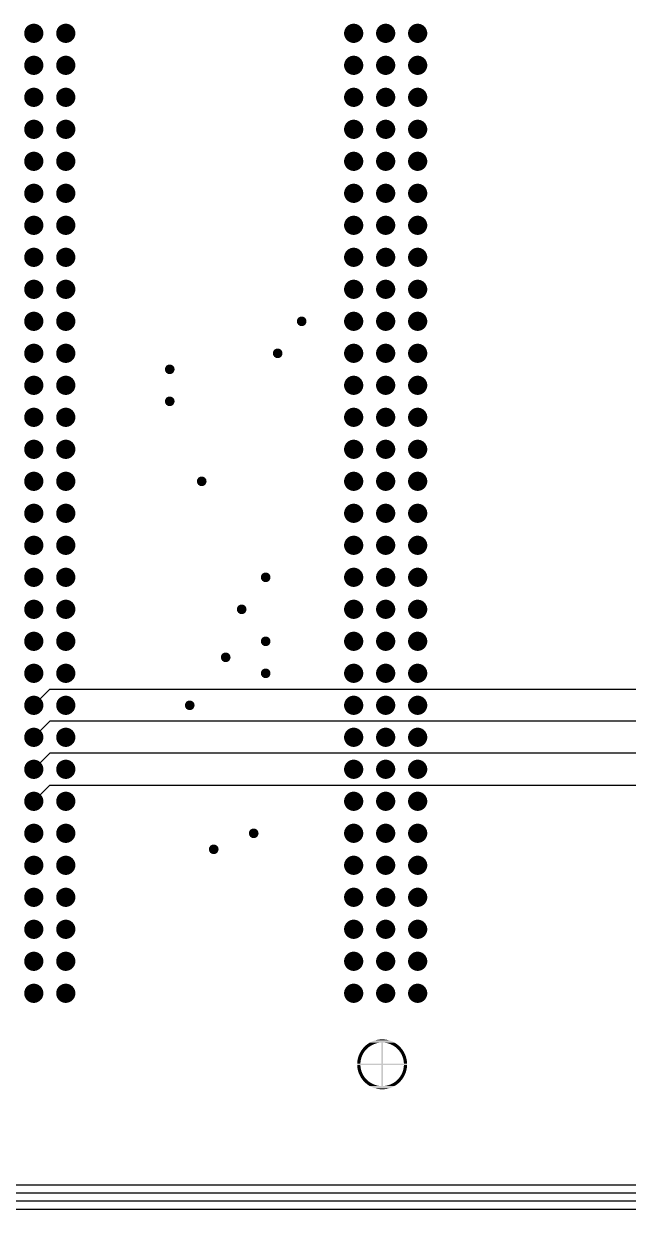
# Model space of a CAD drawing. Extents: x 295 to 953, y 10 to 290.
# Drawn here: x 706.3 to 754.3, y 104 to 198.1 of the extents above; entities that cross this region are included whole.
import ezdxf

# ---------------------------------------------------------------- set-up
doc = ezdxf.new("R2010")
doc.units = 0
doc.header["$LTSCALE"] = 5
doc.header["$MEASUREMENT"] = 0
doc.layers.get('0').update_dxf_attribs({"linetype": 'CONTINUOUS', "lineweight": 25})
doc.layers.add('DV-ABPB-A4_IN2', color=3, linetype='CONTINUOUS')

msp = doc.modelspace()

# ---------------------------------------------------------------- linework, layer by layer
at = {"color": 7}
for points, const_width in [([(706.719, 197.333, 1), (707.481, 197.333, 1)], 0.762), ([(709.259, 197.333, 1), (710.021, 197.333, 1)], 0.762), ([(732.119, 197.333, 1), (732.881, 197.333, 1)], 0.762), ([(734.659, 197.333, 1), (735.421, 197.333, 1)], 0.762), ([(737.199, 197.333, 1), (737.961, 197.333, 1)], 0.762), ([(706.719, 194.793, 1), (707.481, 194.793, 1)], 0.762), ([(709.259, 194.793, 1), (710.021, 194.793, 1)], 0.762), ([(732.119, 194.793, 1), (732.881, 194.793, 1)], 0.762), ([(734.659, 194.793, 1), (735.421, 194.793, 1)], 0.762), ([(737.199, 194.793, 1), (737.961, 194.793, 1)], 0.762), ([(706.719, 192.253, 1), (707.481, 192.253, 1)], 0.762), ([(709.259, 192.253, 1), (710.021, 192.253, 1)], 0.762), ([(732.119, 192.253, 1), (732.881, 192.253, 1)], 0.762), ([(734.659, 192.253, 1), (735.421, 192.253, 1)], 0.762), ([(737.199, 192.253, 1), (737.961, 192.253, 1)], 0.762), ([(706.719, 189.713, 1), (707.481, 189.713, 1)], 0.762), ([(709.259, 189.713, 1), (710.021, 189.713, 1)], 0.762), ([(732.119, 189.713, 1), (732.881, 189.713, 1)], 0.762), ([(734.659, 189.713, 1), (735.421, 189.713, 1)], 0.762), ([(737.199, 189.713, 1), (737.961, 189.713, 1)], 0.762), ([(706.719, 187.173, 1), (707.481, 187.173, 1)], 0.762), ([(709.259, 187.173, 1), (710.021, 187.173, 1)], 0.762), ([(732.119, 187.173, 1), (732.881, 187.173, 1)], 0.762), ([(734.659, 187.173, 1), (735.421, 187.173, 1)], 0.762), ([(737.199, 187.173, 1), (737.961, 187.173, 1)], 0.762), ([(706.719, 184.633, 1), (707.481, 184.633, 1)], 0.762), ([(709.259, 184.633, 1), (710.021, 184.633, 1)], 0.762), ([(732.119, 184.633, 1), (732.881, 184.633, 1)], 0.762), ([(734.659, 184.633, 1), (735.421, 184.633, 1)], 0.762), ([(737.199, 184.633, 1), (737.961, 184.633, 1)], 0.762), ([(706.719, 182.093, 1), (707.481, 182.093, 1)], 0.762), ([(709.259, 182.093, 1), (710.021, 182.093, 1)], 0.762), ([(732.119, 182.093, 1), (732.881, 182.093, 1)], 0.762), ([(734.659, 182.093, 1), (735.421, 182.093, 1)], 0.762), ([(737.199, 182.093, 1), (737.961, 182.093, 1)], 0.762), ([(706.719, 179.553, 1), (707.481, 179.553, 1)], 0.762), ([(709.259, 179.553, 1), (710.021, 179.553, 1)], 0.762), ([(732.119, 179.553, 1), (732.881, 179.553, 1)], 0.762), ([(734.659, 179.553, 1), (735.421, 179.553, 1)], 0.762), ([(737.199, 179.553, 1), (737.961, 179.553, 1)], 0.762), ([(706.719, 177.013, 1), (707.481, 177.013, 1)], 0.762), ([(709.259, 177.013, 1), (710.021, 177.013, 1)], 0.762), ([(732.119, 177.013, 1), (732.881, 177.013, 1)], 0.762), ([(734.659, 177.013, 1), (735.421, 177.013, 1)], 0.762), ([(737.199, 177.013, 1), (737.961, 177.013, 1)], 0.762), ([(706.719, 174.473, 1), (707.481, 174.473, 1)], 0.762), ([(709.259, 174.473, 1), (710.021, 174.473, 1)], 0.762), ([(732.119, 174.473, 1), (732.881, 174.473, 1)], 0.762), ([(734.659, 174.473, 1), (735.421, 174.473, 1)], 0.762), ([(737.199, 174.473, 1), (737.961, 174.473, 1)], 0.762), ([(728.182, 174.473, 1), (728.563, 174.473, 1)], 0.381), ([(706.719, 171.933, 1), (707.481, 171.933, 1)], 0.762), ([(709.259, 171.933, 1), (710.021, 171.933, 1)], 0.762), ([(726.277, 171.933, 1), (726.658, 171.933, 1)], 0.381), ([(732.119, 171.933, 1), (732.881, 171.933, 1)], 0.762), ([(734.659, 171.933, 1), (735.421, 171.933, 1)], 0.762), ([(737.199, 171.933, 1), (737.961, 171.933, 1)], 0.762), ([(717.704, 170.663, 1), (718.085, 170.663, 1)], 0.381), ([(706.719, 169.393, 1), (707.481, 169.393, 1)], 0.762), ([(709.259, 169.393, 1), (710.021, 169.393, 1)], 0.762), ([(732.119, 169.393, 1), (732.881, 169.393, 1)], 0.762), ([(734.659, 169.393, 1), (735.421, 169.393, 1)], 0.762), ([(737.199, 169.393, 1), (737.961, 169.393, 1)], 0.762), ([(717.704, 168.123, 1), (718.085, 168.123, 1)], 0.381), ([(706.719, 166.853, 1), (707.481, 166.853, 1)], 0.762), ([(709.259, 166.853, 1), (710.021, 166.853, 1)], 0.762), ([(732.119, 166.853, 1), (732.881, 166.853, 1)], 0.762), ([(734.659, 166.853, 1), (735.421, 166.853, 1)], 0.762), ([(737.199, 166.853, 1), (737.961, 166.853, 1)], 0.762), ([(706.719, 164.313, 1), (707.481, 164.313, 1)], 0.762), ([(709.259, 164.313, 1), (710.021, 164.313, 1)], 0.762), ([(732.119, 164.313, 1), (732.881, 164.313, 1)], 0.762), ([(734.659, 164.313, 1), (735.421, 164.313, 1)], 0.762), ([(737.199, 164.313, 1), (737.961, 164.313, 1)], 0.762), ([(706.719, 161.773, 1), (707.481, 161.773, 1)], 0.762), ([(709.259, 161.773, 1), (710.021, 161.773, 1)], 0.762), ([(720.244, 161.773, 1), (720.625, 161.773, 1)], 0.381), ([(732.119, 161.773, 1), (732.881, 161.773, 1)], 0.762), ([(734.659, 161.773, 1), (735.421, 161.773, 1)], 0.762), ([(737.199, 161.773, 1), (737.961, 161.773, 1)], 0.762), ([(706.719, 159.233, 1), (707.481, 159.233, 1)], 0.762), ([(709.259, 159.233, 1), (710.021, 159.233, 1)], 0.762), ([(732.119, 159.233, 1), (732.881, 159.233, 1)], 0.762), ([(734.659, 159.233, 1), (735.421, 159.233, 1)], 0.762), ([(737.199, 159.233, 1), (737.961, 159.233, 1)], 0.762), ([(706.719, 156.693, 1), (707.481, 156.693, 1)], 0.762), ([(709.259, 156.693, 1), (710.021, 156.693, 1)], 0.762), ([(732.119, 156.693, 1), (732.881, 156.693, 1)], 0.762), ([(734.659, 156.693, 1), (735.421, 156.693, 1)], 0.762), ([(737.199, 156.693, 1), (737.961, 156.693, 1)], 0.762), ([(706.719, 154.153, 1), (707.481, 154.153, 1)], 0.762), ([(709.259, 154.153, 1), (710.021, 154.153, 1)], 0.762), ([(725.324, 154.153, 1), (725.705, 154.153, 1)], 0.381), ([(732.119, 154.153, 1), (732.881, 154.153, 1)], 0.762), ([(734.659, 154.153, 1), (735.421, 154.153, 1)], 0.762), ([(737.199, 154.153, 1), (737.961, 154.153, 1)], 0.762), ([(706.719, 151.613, 1), (707.481, 151.613, 1)], 0.762), ([(709.259, 151.613, 1), (710.021, 151.613, 1)], 0.762), ([(723.419, 151.613, 1), (723.8, 151.613, 1)], 0.381), ([(732.119, 151.613, 1), (732.881, 151.613, 1)], 0.762), ([(734.659, 151.613, 1), (735.421, 151.613, 1)], 0.762), ([(737.199, 151.613, 1), (737.961, 151.613, 1)], 0.762), ([(706.719, 149.073, 1), (707.481, 149.073, 1)], 0.762), ([(709.259, 149.073, 1), (710.021, 149.073, 1)], 0.762), ([(732.119, 149.073, 1), (732.881, 149.073, 1)], 0.762), ([(734.659, 149.073, 1), (735.421, 149.073, 1)], 0.762), ([(737.199, 149.073, 1), (737.961, 149.073, 1)], 0.762), ([(725.324, 149.073, 1), (725.705, 149.073, 1)], 0.381), ([(722.149, 147.803, 1), (722.53, 147.803, 1)], 0.381), ([(706.719, 146.533, 1), (707.481, 146.533, 1)], 0.762), ([(709.259, 146.533, 1), (710.021, 146.533, 1)], 0.762), ([(725.324, 146.533, 1), (725.705, 146.533, 1)], 0.381), ([(732.119, 146.533, 1), (732.881, 146.533, 1)], 0.762), ([(734.659, 146.533, 1), (735.421, 146.533, 1)], 0.762), ([(737.199, 146.533, 1), (737.961, 146.533, 1)], 0.762), ([(706.719, 143.993, 1), (707.481, 143.993, 1)], 0.762), ([(709.259, 143.993, 1), (710.021, 143.993, 1)], 0.762), ([(719.292, 143.993, 1), (719.673, 143.993, 1)], 0.381), ([(732.119, 143.993, 1), (732.881, 143.993, 1)], 0.762), ([(734.659, 143.993, 1), (735.421, 143.993, 1)], 0.762), ([(737.199, 143.993, 1), (737.961, 143.993, 1)], 0.762), ([(706.719, 141.453, 1), (707.481, 141.453, 1)], 0.762), ([(709.259, 141.453, 1), (710.021, 141.453, 1)], 0.762), ([(732.119, 141.453, 1), (732.881, 141.453, 1)], 0.762), ([(734.659, 141.453, 1), (735.421, 141.453, 1)], 0.762), ([(737.199, 141.453, 1), (737.961, 141.453, 1)], 0.762), ([(706.719, 138.913, 1), (707.481, 138.913, 1)], 0.762), ([(709.259, 138.913, 1), (710.021, 138.913, 1)], 0.762), ([(732.119, 138.913, 1), (732.881, 138.913, 1)], 0.762), ([(734.659, 138.913, 1), (735.421, 138.913, 1)], 0.762), ([(737.199, 138.913, 1), (737.961, 138.913, 1)], 0.762), ([(706.719, 136.373, 1), (707.481, 136.373, 1)], 0.762), ([(709.259, 136.373, 1), (710.021, 136.373, 1)], 0.762), ([(732.119, 136.373, 1), (732.881, 136.373, 1)], 0.762), ([(734.659, 136.373, 1), (735.421, 136.373, 1)], 0.762), ([(737.199, 136.373, 1), (737.961, 136.373, 1)], 0.762), ([(706.719, 133.833, 1), (707.481, 133.833, 1)], 0.762), ([(709.259, 133.833, 1), (710.021, 133.833, 1)], 0.762), ([(732.119, 133.833, 1), (732.881, 133.833, 1)], 0.762), ([(734.659, 133.833, 1), (735.421, 133.833, 1)], 0.762), ([(737.199, 133.833, 1), (737.961, 133.833, 1)], 0.762), ([(724.372, 133.833, 1), (724.753, 133.833, 1)], 0.381), ([(721.197, 132.563, 1), (721.578, 132.563, 1)], 0.381), ([(706.719, 131.293, 1), (707.481, 131.293, 1)], 0.762), ([(709.259, 131.293, 1), (710.021, 131.293, 1)], 0.762), ([(732.119, 131.293, 1), (732.881, 131.293, 1)], 0.762), ([(734.659, 131.293, 1), (735.421, 131.293, 1)], 0.762), ([(737.199, 131.293, 1), (737.961, 131.293, 1)], 0.762), ([(706.719, 128.753, 1), (707.481, 128.753, 1)], 0.762), ([(709.259, 128.753, 1), (710.021, 128.753, 1)], 0.762), ([(732.119, 128.753, 1), (732.881, 128.753, 1)], 0.762), ([(734.659, 128.753, 1), (735.421, 128.753, 1)], 0.762), ([(737.199, 128.753, 1), (737.961, 128.753, 1)], 0.762), ([(706.719, 126.213, 1), (707.481, 126.213, 1)], 0.762), ([(709.259, 126.213, 1), (710.021, 126.213, 1)], 0.762), ([(732.119, 126.213, 1), (732.881, 126.213, 1)], 0.762), ([(734.659, 126.213, 1), (735.421, 126.213, 1)], 0.762), ([(737.199, 126.213, 1), (737.961, 126.213, 1)], 0.762), ([(706.719, 123.673, 1), (707.481, 123.673, 1)], 0.762), ([(709.259, 123.673, 1), (710.021, 123.673, 1)], 0.762), ([(732.119, 123.673, 1), (732.881, 123.673, 1)], 0.762), ([(734.659, 123.673, 1), (735.421, 123.673, 1)], 0.762), ([(737.199, 123.673, 1), (737.961, 123.673, 1)], 0.762), ([(706.719, 121.133, 1), (707.481, 121.133, 1)], 0.762), ([(709.259, 121.133, 1), (710.021, 121.133, 1)], 0.762), ([(732.119, 121.133, 1), (732.881, 121.133, 1)], 0.762), ([(734.659, 121.133, 1), (735.421, 121.133, 1)], 0.762), ([(737.199, 121.133, 1), (737.961, 121.133, 1)], 0.762)]:
    msp.add_lwpolyline(points, format="xyb", close=True, dxfattribs=dict(at, const_width=const_width))
for points in [[(733.175, 116.683), (733.195, 116.708), (733.508, 116.683), (733.532, 116.708)], [(733.195, 116.708), (733.214, 116.733), (733.532, 116.708), (733.557, 116.733)], [(733.214, 116.733), (733.228, 116.75), (733.557, 116.733), (733.574, 116.75)], [(733.228, 116.75), (733.255, 116.782), (733.574, 116.75), (733.61, 116.782)], [(733.255, 116.782), (733.261, 116.79), (733.61, 116.782), (733.618, 116.79)], [(733.261, 116.79), (733.295, 116.828), (733.618, 116.79), (733.663, 116.828)], [(733.295, 116.828), (733.297, 116.83), (733.663, 116.828), (733.665, 116.83)], [(733.297, 116.83), (733.33, 116.865), (733.665, 116.83), (733.709, 116.865)], [(733.33, 116.865), (733.34, 116.876), (733.709, 116.865), (733.724, 116.876)], [(733.34, 116.876), (733.365, 116.9), (733.724, 116.876), (733.757, 116.9)], [(733.365, 116.9), (733.385, 116.921), (733.757, 116.9), (733.787, 116.921)], [(733.385, 116.921), (733.399, 116.934), (733.787, 116.921), (733.806, 116.934)], [(733.399, 116.934), (733.432, 116.964), (733.806, 116.934), (733.853, 116.964)], [(733.432, 116.964), (733.434, 116.966), (733.853, 116.964), (733.856, 116.966)], [(733.434, 116.966), (733.468, 116.996), (733.856, 116.966), (733.907, 116.996)], [(733.468, 116.996), (733.479, 117.006), (733.907, 116.996), (733.925, 117.006)], [(733.479, 117.006), (733.502, 117.024), (733.925, 117.006), (733.959, 117.024)], [(733.502, 117.024), (733.528, 117.046), (733.959, 117.024), (734.002, 117.046)], [(733.528, 117.046), (733.535, 117.051), (734.002, 117.046), (734.012, 117.051)], [(733.535, 117.051), (733.567, 117.076), (734.012, 117.051), (734.065, 117.076)], [(733.567, 117.076), (733.579, 117.085), (734.065, 117.076), (734.087, 117.085)], [(733.579, 117.085), (733.598, 117.099), (734.087, 117.085), (734.12, 117.099)], [(733.598, 117.099), (733.627, 117.12), (734.12, 117.099), (734.175, 117.12)], [(733.627, 117.12), (733.63, 117.122), (734.175, 117.12), (734.182, 117.122)], [(733.63, 117.122), (733.655, 117.139), (734.182, 117.122), (734.231, 117.139)], [(733.655, 117.139), (733.681, 117.156), (734.231, 117.139), (734.288, 117.156)], [(733.681, 117.156), (733.683, 117.157), (734.288, 117.156), (734.293, 117.157)], [(733.683, 117.157), (733.705, 117.171), (734.293, 117.157), (734.345, 117.171)], [(733.705, 117.171), (733.726, 117.184), (734.345, 117.171), (734.403, 117.184)], [(733.726, 117.184), (733.737, 117.191), (734.403, 117.184), (734.436, 117.191)], [(733.737, 117.191), (733.745, 117.196), (734.436, 117.191), (734.461, 117.196)], [(733.745, 117.196), (733.761, 117.205), (734.461, 117.196), (734.52, 117.205)], [(733.761, 117.205), (733.773, 117.212), (734.52, 117.205), (734.579, 117.212)], [(733.773, 117.212), (733.782, 117.217), (734.579, 117.212), (734.638, 117.217)], [(733.782, 117.217), (733.788, 117.221), (734.638, 117.217), (734.697, 117.221)], [(733.788, 117.221), (733.792, 117.223), (735.733, 117.221), (735.729, 117.223)], [(733.792, 117.223), (733.842, 117.25), (735.729, 117.223), (735.679, 117.25)], [(733.842, 117.25), (733.847, 117.253), (735.679, 117.25), (735.673, 117.253)], [(733.847, 117.253), (733.899, 117.279), (735.673, 117.253), (735.622, 117.279)], [(733.899, 117.279), (733.904, 117.281), (735.622, 117.279), (735.616, 117.281)], [(733.904, 117.281), (733.957, 117.305), (735.616, 117.281), (735.564, 117.305)], [(733.957, 117.305), (733.962, 117.308), (735.564, 117.305), (735.559, 117.308)], [(733.962, 117.308), (734.015, 117.33), (735.559, 117.308), (735.506, 117.33)], [(734.015, 117.33), (734.02, 117.332), (735.506, 117.33), (735.5, 117.332)], [(734.02, 117.332), (734.074, 117.353), (735.5, 117.332), (735.447, 117.353)], [(734.074, 117.353), (734.08, 117.355), (735.447, 117.353), (735.441, 117.355)], [(734.08, 117.355), (734.134, 117.374), (735.441, 117.355), (735.387, 117.374)], [(734.134, 117.374), (734.139, 117.376), (735.387, 117.374), (735.381, 117.376)], [(734.139, 117.376), (734.195, 117.393), (735.381, 117.376), (735.326, 117.393)], [(734.195, 117.393), (734.2, 117.395), (735.326, 117.393), (735.32, 117.395)], [(734.2, 117.395), (734.256, 117.41), (735.32, 117.395), (735.265, 117.41)], [(734.256, 117.41), (734.261, 117.412), (735.265, 117.41), (735.259, 117.412)], [(734.261, 117.412), (734.317, 117.425), (735.259, 117.412), (735.204, 117.425)], [(734.317, 117.425), (734.323, 117.427), (735.204, 117.425), (735.197, 117.427)], [(734.323, 117.427), (734.379, 117.439), (735.197, 117.427), (735.142, 117.439)], [(734.379, 117.439), (734.385, 117.44), (735.142, 117.439), (735.135, 117.44)], [(734.385, 117.44), (734.442, 117.45), (735.135, 117.44), (735.079, 117.45)], [(734.442, 117.45), (734.447, 117.451), (735.079, 117.45), (735.073, 117.451)], [(734.447, 117.451), (734.505, 117.459), (735.073, 117.451), (735.016, 117.459)], [(734.505, 117.459), (734.51, 117.46), (735.016, 117.459), (735.01, 117.46)], [(734.51, 117.46), (734.568, 117.466), (735.01, 117.46), (734.953, 117.466)], [(734.568, 117.466), (734.573, 117.467), (734.953, 117.466), (734.946, 117.467)], [(734.573, 117.467), (734.632, 117.471), (734.946, 117.467), (734.89, 117.471)], [(734.632, 117.471), (734.636, 117.472), (734.89, 117.471), (734.882, 117.472)], [(734.636, 117.472), (734.696, 117.475), (734.882, 117.472), (734.827, 117.475)], [(734.696, 117.475), (734.7, 117.475), (734.827, 117.475), (734.816, 117.475)], [(734.697, 115.558), (734.697, 117.221), (734.824, 115.558), (734.824, 117.221)], [(734.7, 117.475), (734.763, 117.476), (734.816, 117.475), (734.763, 117.476)], [(734.84, 117.22), (734.824, 117.221), (735.734, 117.22), (735.733, 117.221)], [(734.862, 117.219), (734.84, 117.22), (735.736, 117.219), (735.734, 117.22)], [(734.921, 117.214), (734.862, 117.219), (735.744, 117.214), (735.736, 117.219)], [(734.98, 117.208), (734.921, 117.214), (735.755, 117.208), (735.744, 117.214)], [(735.039, 117.199), (734.98, 117.208), (735.77, 117.199), (735.755, 117.208)], [(735.097, 117.189), (735.039, 117.199), (735.788, 117.189), (735.77, 117.199)], [(735.101, 117.188), (735.097, 117.189), (735.789, 117.188), (735.788, 117.189)], [(735.155, 117.176), (735.101, 117.188), (735.808, 117.176), (735.789, 117.188)], [(735.213, 117.161), (735.155, 117.176), (735.831, 117.161), (735.808, 117.176)], [(735.239, 117.154), (735.213, 117.161), (735.843, 117.154), (735.831, 117.161)], [(735.269, 117.145), (735.239, 117.154), (735.856, 117.145), (735.843, 117.154)], [(735.326, 117.127), (735.269, 117.145), (735.883, 117.127), (735.856, 117.145)], [(735.348, 117.118), (735.326, 117.127), (735.895, 117.118), (735.883, 117.127)], [(735.381, 117.106), (735.348, 117.118), (735.912, 117.106), (735.895, 117.118)], [(735.436, 117.084), (735.381, 117.106), (735.943, 117.084), (735.912, 117.106)], [(735.442, 117.081), (735.436, 117.084), (735.947, 117.081), (735.943, 117.084)], [(735.49, 117.06), (735.442, 117.081), (735.974, 117.06), (735.947, 117.081)], [(735.526, 117.042), (735.49, 117.06), (735.997, 117.042), (735.974, 117.06)], [(735.544, 117.034), (735.526, 117.042), (736.007, 117.034), (735.997, 117.042)], [(735.596, 117.006), (735.544, 117.034), (736.041, 117.006), (736.007, 117.034)], [(735.603, 117.002), (735.596, 117.006), (736.046, 117.002), (736.041, 117.006)], [(735.647, 116.977), (735.603, 117.002), (736.075, 116.977), (736.046, 117.002)], [(735.674, 116.96), (735.647, 116.977), (736.093, 116.96), (736.075, 116.977)], [(735.698, 116.945), (735.674, 116.96), (736.109, 116.945), (736.093, 116.96)], [(735.74, 116.917), (735.698, 116.945), (736.14, 116.917), (736.109, 116.945)], [(735.747, 116.912), (735.74, 116.917), (736.144, 116.912), (736.14, 116.917)], [(735.795, 116.878), (735.747, 116.912), (736.179, 116.878), (736.144, 116.912)], [(735.802, 116.872), (735.795, 116.878), (736.185, 116.872), (736.179, 116.878)], [(735.842, 116.841), (735.802, 116.872), (736.213, 116.841), (736.185, 116.872)], [(735.861, 116.825), (735.842, 116.841), (736.228, 116.825), (736.213, 116.841)], [(735.887, 116.803), (735.861, 116.825), (736.247, 116.803), (736.228, 116.825)], [(735.916, 116.778), (735.887, 116.803), (736.27, 116.778), (736.247, 116.803)], [(735.931, 116.764), (735.916, 116.778), (736.281, 116.764), (736.27, 116.778)], [(735.968, 116.729), (735.931, 116.764), (736.31, 116.729), (736.281, 116.764)], [(735.974, 116.723), (735.968, 116.729), (736.314, 116.723), (736.31, 116.729)], [(736.016, 116.681), (735.974, 116.723), (736.347, 116.681), (736.314, 116.723)], [(732.792, 115.714), (732.796, 115.754), (733.047, 115.714), (733.053, 115.754)], [(732.796, 115.754), (732.799, 115.773), (733.053, 115.754), (733.056, 115.773)], [(732.799, 115.773), (732.805, 115.816), (733.056, 115.773), (733.064, 115.816)], [(732.805, 115.816), (732.808, 115.831), (733.064, 115.816), (733.066, 115.831)], [(732.808, 115.831), (732.817, 115.879), (733.066, 115.831), (733.077, 115.879)], [(732.817, 115.879), (732.819, 115.889), (733.077, 115.879), (733.079, 115.889)], [(732.819, 115.889), (732.83, 115.941), (733.079, 115.889), (733.092, 115.941)], [(732.83, 115.941), (732.831, 115.947), (733.092, 115.941), (733.093, 115.947)], [(732.831, 115.947), (732.845, 116.002), (733.093, 115.947), (733.109, 116.002)], [(732.845, 116.002), (732.846, 116.004), (733.109, 116.002), (733.11, 116.004)], [(732.846, 116.004), (732.862, 116.06), (733.11, 116.004), (733.128, 116.06)], [(732.862, 116.06), (732.863, 116.063), (733.128, 116.06), (733.13, 116.063)], [(732.863, 116.063), (732.879, 116.116), (733.13, 116.063), (733.149, 116.116)], [(732.879, 116.116), (732.882, 116.124), (733.149, 116.116), (733.152, 116.124)], [(732.882, 116.124), (732.898, 116.17), (733.152, 116.124), (733.171, 116.17)], [(732.898, 116.17), (732.903, 116.184), (733.171, 116.17), (733.177, 116.184)], [(732.903, 116.184), (732.919, 116.225), (733.177, 116.184), (733.195, 116.225)], [(732.919, 116.225), (732.926, 116.243), (733.195, 116.225), (733.204, 116.243)], [(732.926, 116.243), (732.941, 116.278), (733.204, 116.243), (733.221, 116.278)], [(732.941, 116.278), (732.951, 116.301), (733.221, 116.278), (733.233, 116.301)], [(732.951, 116.301), (732.964, 116.33), (733.233, 116.301), (733.249, 116.33)], [(732.964, 116.33), (732.978, 116.359), (733.249, 116.33), (733.265, 116.359)], [(732.978, 116.359), (732.989, 116.382), (733.265, 116.359), (733.278, 116.382)], [(732.989, 116.382), (733.006, 116.415), (733.278, 116.382), (733.299, 116.415)], [(733.006, 116.415), (733.015, 116.432), (733.299, 116.415), (733.31, 116.432)], [(733.015, 116.432), (733.037, 116.471), (733.31, 116.432), (733.336, 116.471)], [(733.037, 116.471), (733.042, 116.481), (733.336, 116.471), (733.343, 116.481)], [(733.042, 116.481), (733.069, 116.526), (733.343, 116.481), (733.375, 116.526)], [(733.069, 116.526), (733.071, 116.529), (733.375, 116.526), (733.377, 116.529)], [(733.071, 116.529), (733.1, 116.576), (733.377, 116.529), (733.414, 116.576)], [(733.1, 116.576), (733.103, 116.579), (733.414, 116.576), (733.416, 116.579)], [(733.103, 116.579), (733.131, 116.621), (733.416, 116.579), (733.451, 116.621)], [(733.131, 116.621), (733.138, 116.632), (733.451, 116.621), (733.461, 116.632)], [(733.138, 116.632), (733.163, 116.666), (733.461, 116.632), (733.491, 116.666)], [(733.163, 116.666), (733.175, 116.683), (733.491, 116.666), (733.508, 116.683)], [(736.018, 116.678), (736.016, 116.681), (736.349, 116.678), (736.347, 116.681)], [(736.056, 116.637), (736.018, 116.678), (736.379, 116.637), (736.349, 116.678)], [(736.064, 116.627), (736.056, 116.637), (736.386, 116.627), (736.379, 116.637)], [(736.094, 116.592), (736.064, 116.627), (736.41, 116.592), (736.386, 116.627)], [(736.108, 116.574), (736.094, 116.592), (736.421, 116.574), (736.41, 116.592)], [(736.131, 116.546), (736.108, 116.574), (736.439, 116.546), (736.421, 116.574)], [(736.149, 116.521), (736.131, 116.546), (736.455, 116.521), (736.439, 116.546)], [(736.166, 116.498), (736.149, 116.521), (736.468, 116.498), (736.455, 116.521)], [(736.188, 116.466), (736.166, 116.498), (736.487, 116.466), (736.468, 116.498)], [(736.2, 116.449), (736.188, 116.466), (736.496, 116.449), (736.487, 116.466)], [(736.225, 116.41), (736.2, 116.449), (736.517, 116.41), (736.496, 116.449)], [(736.232, 116.399), (736.225, 116.41), (736.523, 116.399), (736.517, 116.41)], [(736.259, 116.353), (736.232, 116.399), (736.546, 116.353), (736.523, 116.399)], [(736.262, 116.348), (736.259, 116.353), (736.548, 116.348), (736.546, 116.353)], [(736.29, 116.296), (736.262, 116.348), (736.572, 116.296), (736.548, 116.348)], [(736.317, 116.243), (736.29, 116.296), (736.594, 116.243), (736.572, 116.296)], [(736.32, 116.237), (736.317, 116.243), (736.597, 116.237), (736.594, 116.243)], [(736.342, 116.189), (736.32, 116.237), (736.615, 116.189), (736.597, 116.237)], [(736.346, 116.178), (736.342, 116.189), (736.62, 116.178), (736.615, 116.189)], [(736.364, 116.135), (736.346, 116.178), (736.635, 116.135), (736.62, 116.178)], [(736.371, 116.118), (736.364, 116.135), (736.641, 116.118), (736.635, 116.135)], [(736.385, 116.079), (736.371, 116.118), (736.653, 116.079), (736.641, 116.118)], [(736.393, 116.058), (736.385, 116.079), (736.66, 116.058), (736.653, 116.079)], [(736.405, 116.023), (736.393, 116.058), (736.669, 116.023), (736.66, 116.058)], [(736.413, 115.997), (736.405, 116.023), (736.677, 115.997), (736.669, 116.023)], [(736.422, 115.967), (736.413, 115.997), (736.684, 115.967), (736.677, 115.997)], [(736.43, 115.935), (736.422, 115.967), (736.692, 115.935), (736.684, 115.967)], [(736.437, 115.909), (736.43, 115.935), (736.697, 115.909), (736.692, 115.935)], [(736.445, 115.873), (736.437, 115.909), (736.705, 115.873), (736.697, 115.909)], [(736.45, 115.852), (736.445, 115.873), (736.709, 115.852), (736.705, 115.873)], [(736.458, 115.81), (736.45, 115.852), (736.716, 115.81), (736.709, 115.852)], [(736.461, 115.793), (736.458, 115.81), (736.719, 115.793), (736.716, 115.81)], [(736.469, 115.748), (736.461, 115.793), (736.725, 115.748), (736.719, 115.793)], [(732.779, 115.495), (732.78, 115.558), (736.741, 115.495), (736.74, 115.558)], [(732.78, 115.431), (732.779, 115.495), (736.74, 115.431), (736.741, 115.495)], [(732.78, 115.564), (732.782, 115.597), (733.035, 115.564), (733.036, 115.597)], [(732.78, 115.558), (732.78, 115.564), (733.034, 115.558), (733.035, 115.564)], [(732.783, 115.372), (732.78, 115.431), (733.037, 115.372), (733.034, 115.431)], [(732.782, 115.597), (732.784, 115.627), (733.036, 115.597), (733.038, 115.627)], [(732.783, 115.368), (732.783, 115.372), (733.038, 115.368), (733.037, 115.372)], [(732.788, 115.313), (732.783, 115.368), (733.043, 115.313), (733.038, 115.368)], [(732.784, 115.627), (732.786, 115.656), (733.038, 115.627), (733.041, 115.656)], [(732.786, 115.656), (732.789, 115.691), (733.041, 115.656), (733.045, 115.691)], [(732.788, 115.304), (732.788, 115.313), (733.044, 115.304), (733.043, 115.313)], [(732.794, 115.254), (732.788, 115.304), (733.05, 115.254), (733.044, 115.304)], [(732.789, 115.691), (732.792, 115.714), (733.045, 115.691), (733.047, 115.714)], [(732.795, 115.241), (732.794, 115.254), (733.052, 115.241), (733.05, 115.254)], [(732.802, 115.196), (732.795, 115.241), (733.059, 115.196), (733.052, 115.241)], [(732.804, 115.179), (732.802, 115.196), (733.062, 115.179), (733.059, 115.196)], [(732.812, 115.137), (732.804, 115.179), (733.07, 115.137), (733.062, 115.179)], [(732.816, 115.116), (732.812, 115.137), (733.075, 115.116), (733.07, 115.137)], [(732.823, 115.08), (732.816, 115.116), (733.084, 115.08), (733.075, 115.116)], [(732.829, 115.054), (732.823, 115.08), (733.09, 115.054), (733.084, 115.08)], [(732.836, 115.022), (732.829, 115.054), (733.099, 115.022), (733.09, 115.054)], [(732.844, 114.992), (732.836, 115.022), (733.108, 114.992), (733.099, 115.022)], [(732.851, 114.966), (732.844, 114.992), (733.116, 114.966), (733.108, 114.992)], [(732.861, 114.931), (732.851, 114.966), (733.128, 114.931), (733.116, 114.966)], [(732.868, 114.91), (732.861, 114.931), (733.135, 114.91), (733.128, 114.931)], [(732.88, 114.871), (732.868, 114.91), (733.15, 114.871), (733.135, 114.91)], [(732.886, 114.854), (732.88, 114.871), (733.156, 114.854), (733.15, 114.871)], [(732.901, 114.811), (732.886, 114.854), (733.174, 114.811), (733.156, 114.854)], [(732.905, 114.8), (732.901, 114.811), (733.179, 114.8), (733.174, 114.811)], [(734.697, 113.768), (734.697, 115.431), (734.824, 113.768), (734.824, 115.431)], [(736.344, 114.805), (736.35, 114.819), (736.618, 114.805), (736.622, 114.819)], [(736.35, 114.819), (736.369, 114.865), (736.622, 114.819), (736.639, 114.865)], [(736.369, 114.865), (736.372, 114.873), (736.639, 114.865), (736.642, 114.873)], [(736.372, 114.873), (736.391, 114.926), (736.642, 114.873), (736.658, 114.926)], [(736.391, 114.926), (736.392, 114.929), (736.658, 114.926), (736.659, 114.929)], [(736.392, 114.929), (736.411, 114.985), (736.659, 114.929), (736.675, 114.985)], [(736.411, 114.987), (736.427, 115.042), (736.675, 114.987), (736.689, 115.042)], [(736.411, 114.985), (736.411, 114.987), (736.675, 114.985), (736.675, 114.987)], [(736.427, 115.042), (736.429, 115.048), (736.689, 115.042), (736.691, 115.048)], [(736.429, 115.048), (736.442, 115.1), (736.691, 115.048), (736.702, 115.1)], [(736.442, 115.1), (736.444, 115.11), (736.702, 115.1), (736.704, 115.11)], [(736.444, 115.11), (736.454, 115.158), (736.704, 115.11), (736.712, 115.158)], [(736.454, 115.158), (736.457, 115.173), (736.712, 115.158), (736.715, 115.173)], [(736.457, 115.173), (736.465, 115.216), (736.715, 115.173), (736.722, 115.216)], [(736.465, 115.216), (736.468, 115.235), (736.722, 115.216), (736.724, 115.235)], [(736.468, 115.235), (736.473, 115.275), (736.724, 115.235), (736.729, 115.275)], [(736.471, 115.735), (736.469, 115.748), (736.727, 115.735), (736.725, 115.748)], [(736.477, 115.685), (736.471, 115.735), (736.732, 115.685), (736.727, 115.735)], [(736.473, 115.275), (736.476, 115.298), (736.729, 115.275), (736.732, 115.298)], [(736.476, 115.298), (736.48, 115.333), (736.732, 115.298), (736.735, 115.333)], [(736.478, 115.676), (736.477, 115.685), (736.733, 115.676), (736.732, 115.685)], [(736.483, 115.621), (736.478, 115.676), (736.737, 115.621), (736.733, 115.676)], [(736.48, 115.333), (736.482, 115.362), (736.735, 115.333), (736.737, 115.362)], [(736.482, 115.362), (736.484, 115.392), (736.737, 115.362), (736.739, 115.392)], [(736.483, 115.617), (736.483, 115.621), (736.738, 115.617), (736.737, 115.621)], [(736.486, 115.558), (736.483, 115.617), (736.74, 115.558), (736.738, 115.617)], [(736.484, 115.392), (736.486, 115.425), (736.739, 115.392), (736.74, 115.425)], [(736.486, 115.425), (736.486, 115.431), (736.74, 115.425), (736.74, 115.431)], [(732.924, 114.752), (732.905, 114.8), (733.201, 114.752), (733.179, 114.8)], [(732.926, 114.746), (732.924, 114.752), (733.204, 114.746), (733.201, 114.752)], [(732.948, 114.693), (732.926, 114.746), (733.23, 114.693), (733.204, 114.746)], [(732.973, 114.641), (732.949, 114.693), (733.259, 114.641), (733.23, 114.693)], [(732.975, 114.636), (732.973, 114.641), (733.262, 114.636), (733.259, 114.641)], [(732.998, 114.59), (732.975, 114.636), (733.289, 114.59), (733.262, 114.636)], [(733.003, 114.579), (732.998, 114.59), (733.296, 114.579), (733.289, 114.59)], [(733.024, 114.54), (733.003, 114.579), (733.321, 114.54), (733.296, 114.579)], [(733.034, 114.523), (733.024, 114.54), (733.332, 114.523), (733.321, 114.54)], [(733.052, 114.491), (733.034, 114.523), (733.354, 114.491), (733.332, 114.523)], [(733.066, 114.468), (733.052, 114.491), (733.371, 114.468), (733.354, 114.491)], [(733.081, 114.443), (733.066, 114.468), (733.39, 114.443), (733.371, 114.468)], [(733.099, 114.415), (733.081, 114.443), (733.413, 114.415), (733.39, 114.443)], [(733.111, 114.397), (733.099, 114.415), (733.427, 114.397), (733.413, 114.415)], [(733.135, 114.362), (733.111, 114.397), (733.456, 114.362), (733.427, 114.397)], [(733.142, 114.352), (733.135, 114.362), (733.465, 114.352), (733.456, 114.362)], [(733.172, 114.311), (733.142, 114.352), (733.503, 114.311), (733.465, 114.352)], [(733.174, 114.308), (733.172, 114.311), (733.505, 114.308), (733.503, 114.311)], [(733.206, 114.266), (733.174, 114.308), (733.546, 114.266), (733.505, 114.308)], [(733.211, 114.26), (733.206, 114.266), (733.552, 114.26), (733.546, 114.266)], [(733.24, 114.225), (733.211, 114.26), (733.589, 114.225), (733.552, 114.26)], [(733.251, 114.211), (733.24, 114.225), (733.605, 114.211), (733.589, 114.225)], [(733.273, 114.186), (733.251, 114.211), (733.633, 114.186), (733.605, 114.211)], [(733.293, 114.164), (733.273, 114.186), (733.66, 114.164), (733.633, 114.186)], [(733.308, 114.148), (733.293, 114.164), (733.679, 114.148), (733.66, 114.164)], [(733.336, 114.117), (733.308, 114.148), (733.718, 114.117), (733.679, 114.148)], [(733.342, 114.111), (733.336, 114.117), (733.726, 114.111), (733.718, 114.117)], [(733.377, 114.077), (733.342, 114.111), (733.774, 114.077), (733.726, 114.111)], [(733.381, 114.072), (733.377, 114.077), (733.78, 114.072), (733.774, 114.077)], [(733.411, 114.044), (733.381, 114.072), (733.823, 114.044), (733.78, 114.072)], [(733.427, 114.029), (733.411, 114.044), (733.847, 114.029), (733.823, 114.044)], [(733.446, 114.012), (733.427, 114.029), (733.873, 114.012), (733.847, 114.029)], [(733.475, 113.987), (733.446, 114.012), (733.918, 113.987), (733.873, 114.012)], [(733.48, 113.983), (733.475, 113.987), (733.925, 113.983), (733.918, 113.987)], [(733.513, 113.955), (733.48, 113.983), (733.977, 113.955), (733.925, 113.983)], [(733.524, 113.947), (733.513, 113.955), (733.994, 113.947), (733.977, 113.955)], [(733.546, 113.929), (733.524, 113.947), (734.03, 113.929), (733.994, 113.947)], [(733.574, 113.908), (733.546, 113.929), (734.078, 113.908), (734.03, 113.929)], [(733.578, 113.905), (733.574, 113.908), (734.084, 113.905), (734.078, 113.908)], [(733.608, 113.883), (733.578, 113.905), (734.139, 113.883), (734.084, 113.905)], [(733.625, 113.871), (733.608, 113.883), (734.173, 113.871), (734.139, 113.883)], [(733.637, 113.862), (733.625, 113.871), (734.195, 113.862), (734.173, 113.871)], [(735.345, 113.869), (735.401, 113.89), (735.893, 113.869), (735.923, 113.89)], [(735.401, 113.89), (735.434, 113.904), (735.923, 113.89), (735.942, 113.904)], [(735.434, 113.904), (735.455, 113.913), (735.942, 113.904), (735.954, 113.913)], [(735.455, 113.913), (735.509, 113.938), (735.954, 113.913), (735.986, 113.938)], [(735.509, 113.938), (735.519, 113.943), (735.986, 113.938), (735.992, 113.943)], [(735.519, 113.943), (735.562, 113.965), (735.992, 113.943), (736.019, 113.965)], [(735.562, 113.965), (735.596, 113.983), (736.019, 113.965), (736.041, 113.983)], [(735.596, 113.983), (735.614, 113.993), (736.041, 113.983), (736.053, 113.993)], [(735.614, 113.993), (735.665, 114.023), (736.053, 113.993), (736.087, 114.023)], [(735.665, 114.023), (735.668, 114.025), (736.087, 114.023), (736.089, 114.025)], [(735.668, 114.025), (735.715, 114.055), (736.089, 114.025), (736.121, 114.055)], [(735.715, 114.055), (735.734, 114.068), (736.121, 114.055), (736.135, 114.068)], [(735.734, 114.068), (735.764, 114.089), (736.135, 114.068), (736.156, 114.089)], [(735.764, 114.089), (735.797, 114.113), (736.156, 114.089), (736.18, 114.113)], [(735.797, 114.113), (735.811, 114.124), (736.18, 114.113), (736.191, 114.124)], [(735.811, 114.124), (735.856, 114.159), (736.191, 114.124), (736.224, 114.159)], [(735.856, 114.159), (735.858, 114.161), (736.224, 114.159), (736.225, 114.161)], [(735.858, 114.161), (735.903, 114.199), (736.225, 114.161), (736.259, 114.199)], [(735.903, 114.199), (735.911, 114.207), (736.259, 114.199), (736.266, 114.207)], [(735.911, 114.207), (735.947, 114.239), (736.266, 114.207), (736.293, 114.239)], [(735.947, 114.239), (735.963, 114.256), (736.293, 114.239), (736.306, 114.256)], [(735.963, 114.256), (735.989, 114.281), (736.306, 114.256), (736.326, 114.281)], [(735.989, 114.281), (736.013, 114.306), (736.326, 114.281), (736.345, 114.306)], [(736.013, 114.306), (736.03, 114.323), (736.345, 114.306), (736.358, 114.323)], [(736.03, 114.323), (736.06, 114.357), (736.358, 114.323), (736.382, 114.357)], [(736.06, 114.357), (736.069, 114.368), (736.382, 114.357), (736.39, 114.368)], [(736.069, 114.368), (736.104, 114.41), (736.39, 114.368), (736.418, 114.41)], [(736.104, 114.41), (736.107, 114.413), (736.418, 114.41), (736.42, 114.413)], [(736.107, 114.413), (736.143, 114.46), (736.42, 114.413), (736.45, 114.46)], [(736.143, 114.46), (736.146, 114.463), (736.45, 114.46), (736.452, 114.463)], [(736.146, 114.463), (736.178, 114.508), (736.452, 114.463), (736.478, 114.508)], [(736.178, 114.508), (736.185, 114.518), (736.478, 114.508), (736.484, 114.518)], [(736.185, 114.518), (736.211, 114.557), (736.484, 114.518), (736.506, 114.557)], [(736.211, 114.557), (736.221, 114.574), (736.506, 114.557), (736.514, 114.574)], [(736.221, 114.574), (736.242, 114.607), (736.514, 114.574), (736.532, 114.607)], [(736.242, 114.607), (736.255, 114.63), (736.532, 114.607), (736.543, 114.63)], [(736.255, 114.63), (736.272, 114.659), (736.543, 114.63), (736.556, 114.659)], [(736.272, 114.659), (736.287, 114.688), (736.556, 114.659), (736.57, 114.688)], [(736.287, 114.688), (736.3, 114.711), (736.57, 114.688), (736.58, 114.711)], [(736.3, 114.711), (736.317, 114.746), (736.58, 114.711), (736.595, 114.746)], [(736.317, 114.746), (736.326, 114.764), (736.595, 114.746), (736.602, 114.764)], [(736.326, 114.764), (736.344, 114.805), (736.602, 114.764), (736.618, 114.805)], [(733.665, 113.844), (733.637, 113.862), (734.251, 113.844), (734.195, 113.862)], [(733.678, 113.835), (733.665, 113.844), (734.282, 113.835), (734.251, 113.844)], [(733.69, 113.828), (733.678, 113.835), (734.308, 113.828), (734.282, 113.835)], [(733.713, 113.813), (733.69, 113.828), (734.365, 113.813), (734.308, 113.828)], [(733.732, 113.801), (733.713, 113.813), (734.42, 113.801), (734.365, 113.813)], [(733.733, 113.8), (733.732, 113.801), (734.423, 113.8), (734.42, 113.801)], [(733.751, 113.79), (733.733, 113.8), (734.482, 113.79), (734.423, 113.8)], [(733.766, 113.781), (733.751, 113.79), (734.54, 113.781), (734.482, 113.79)], [(733.777, 113.775), (733.766, 113.781), (734.599, 113.775), (734.54, 113.781)], [(733.784, 113.77), (733.777, 113.775), (734.658, 113.77), (734.599, 113.775)], [(733.786, 113.769), (733.784, 113.77), (734.681, 113.769), (734.658, 113.77)], [(733.788, 113.768), (733.786, 113.769), (734.697, 113.768), (734.681, 113.769)], [(733.792, 113.766), (733.788, 113.768), (735.729, 113.766), (735.733, 113.768)], [(733.842, 113.739), (733.792, 113.766), (735.678, 113.739), (735.729, 113.766)], [(733.848, 113.736), (733.842, 113.739), (735.673, 113.736), (735.678, 113.739)], [(733.899, 113.71), (733.848, 113.736), (735.622, 113.71), (735.673, 113.736)], [(733.904, 113.708), (733.899, 113.71), (735.616, 113.708), (735.622, 113.71)], [(733.956, 113.684), (733.904, 113.708), (735.564, 113.684), (735.616, 113.708)], [(733.962, 113.681), (733.956, 113.684), (735.559, 113.681), (735.564, 113.684)], [(734.015, 113.659), (733.962, 113.681), (735.506, 113.659), (735.559, 113.681)], [(734.021, 113.657), (734.015, 113.659), (735.5, 113.657), (735.506, 113.659)], [(734.074, 113.636), (734.021, 113.657), (735.446, 113.636), (735.5, 113.657)], [(734.08, 113.634), (734.074, 113.636), (735.441, 113.634), (735.446, 113.636)], [(734.134, 113.615), (734.08, 113.634), (735.387, 113.615), (735.441, 113.634)], [(734.14, 113.613), (734.134, 113.615), (735.381, 113.613), (735.387, 113.615)], [(734.194, 113.596), (734.14, 113.613), (735.326, 113.596), (735.381, 113.613)], [(734.2, 113.594), (734.194, 113.596), (735.321, 113.594), (735.326, 113.596)], [(734.255, 113.579), (734.2, 113.594), (735.265, 113.579), (735.321, 113.594)], [(734.262, 113.577), (734.255, 113.579), (735.259, 113.577), (735.265, 113.579)], [(734.317, 113.564), (734.262, 113.577), (735.203, 113.564), (735.259, 113.577)], [(734.323, 113.562), (734.317, 113.564), (735.198, 113.562), (735.203, 113.564)], [(734.379, 113.55), (734.323, 113.562), (735.141, 113.55), (735.198, 113.562)], [(734.385, 113.549), (734.379, 113.55), (735.136, 113.549), (735.141, 113.55)], [(734.441, 113.539), (734.385, 113.549), (735.079, 113.539), (735.136, 113.549)], [(734.448, 113.538), (734.441, 113.539), (735.073, 113.538), (735.079, 113.539)], [(734.504, 113.53), (734.448, 113.538), (735.016, 113.53), (735.073, 113.538)], [(734.511, 113.529), (734.504, 113.53), (735.01, 113.529), (735.016, 113.53)], [(734.567, 113.523), (734.511, 113.529), (734.953, 113.523), (735.01, 113.529)], [(734.574, 113.522), (734.567, 113.523), (734.947, 113.522), (734.953, 113.523)], [(734.63, 113.518), (734.574, 113.522), (734.889, 113.518), (734.947, 113.522)], [(734.638, 113.517), (734.63, 113.518), (734.884, 113.517), (734.889, 113.518)], [(734.694, 113.514), (734.638, 113.517), (734.825, 113.514), (734.884, 113.517)], [(734.705, 113.514), (734.694, 113.514), (734.821, 113.514), (734.825, 113.514)], [(734.757, 113.513), (734.705, 113.514), (734.757, 113.513), (734.821, 113.514)], [(734.824, 113.768), (734.883, 113.772), (735.733, 113.768), (735.738, 113.772)], [(734.883, 113.772), (734.942, 113.777), (735.738, 113.772), (735.747, 113.777)], [(734.942, 113.777), (735.001, 113.784), (735.747, 113.777), (735.76, 113.784)], [(735.001, 113.784), (735.059, 113.793), (735.76, 113.784), (735.776, 113.793)], [(735.059, 113.793), (735.084, 113.798), (735.776, 113.793), (735.784, 113.798)], [(735.084, 113.798), (735.117, 113.805), (735.784, 113.798), (735.794, 113.805)], [(735.117, 113.805), (735.175, 113.818), (735.794, 113.805), (735.815, 113.818)], [(735.175, 113.818), (735.228, 113.832), (735.815, 113.818), (735.838, 113.832)], [(735.228, 113.832), (735.232, 113.833), (735.838, 113.832), (735.84, 113.833)], [(735.232, 113.833), (735.289, 113.85), (735.84, 113.833), (735.865, 113.85)], [(735.289, 113.85), (735.339, 113.867), (735.865, 113.85), (735.89, 113.867)], [(735.339, 113.867), (735.345, 113.869), (735.89, 113.867), (735.893, 113.869)]]:
    msp.add_solid(points, dxfattribs=at)
at = {"layer": 'DV-ABPB-A4_IN2', "color": 7}
for p, q in [((707.1, 143.993), (708.37, 145.263)), ((708.37, 145.263), (764.885, 145.263)), ((708.37, 142.723), (707.1, 141.453)), ((765.52, 142.723), (708.37, 142.723)), ((708.37, 140.183), (707.1, 138.913)), ((766.155, 140.183), (708.37, 140.183)), ((707.1, 136.373), (708.37, 137.643)), ((708.37, 137.643), (766.79, 137.643)), ((783.935, 105.893), (559.78, 105.893)), ((785.205, 104.623), (558.51, 104.623)), ((784.57, 105.258), (559.145, 105.258)), ((557.875, 103.988), (785.84, 103.988))]:
    msp.add_line(p, q, dxfattribs=at)

doc.saveas('drawing.dxf')
